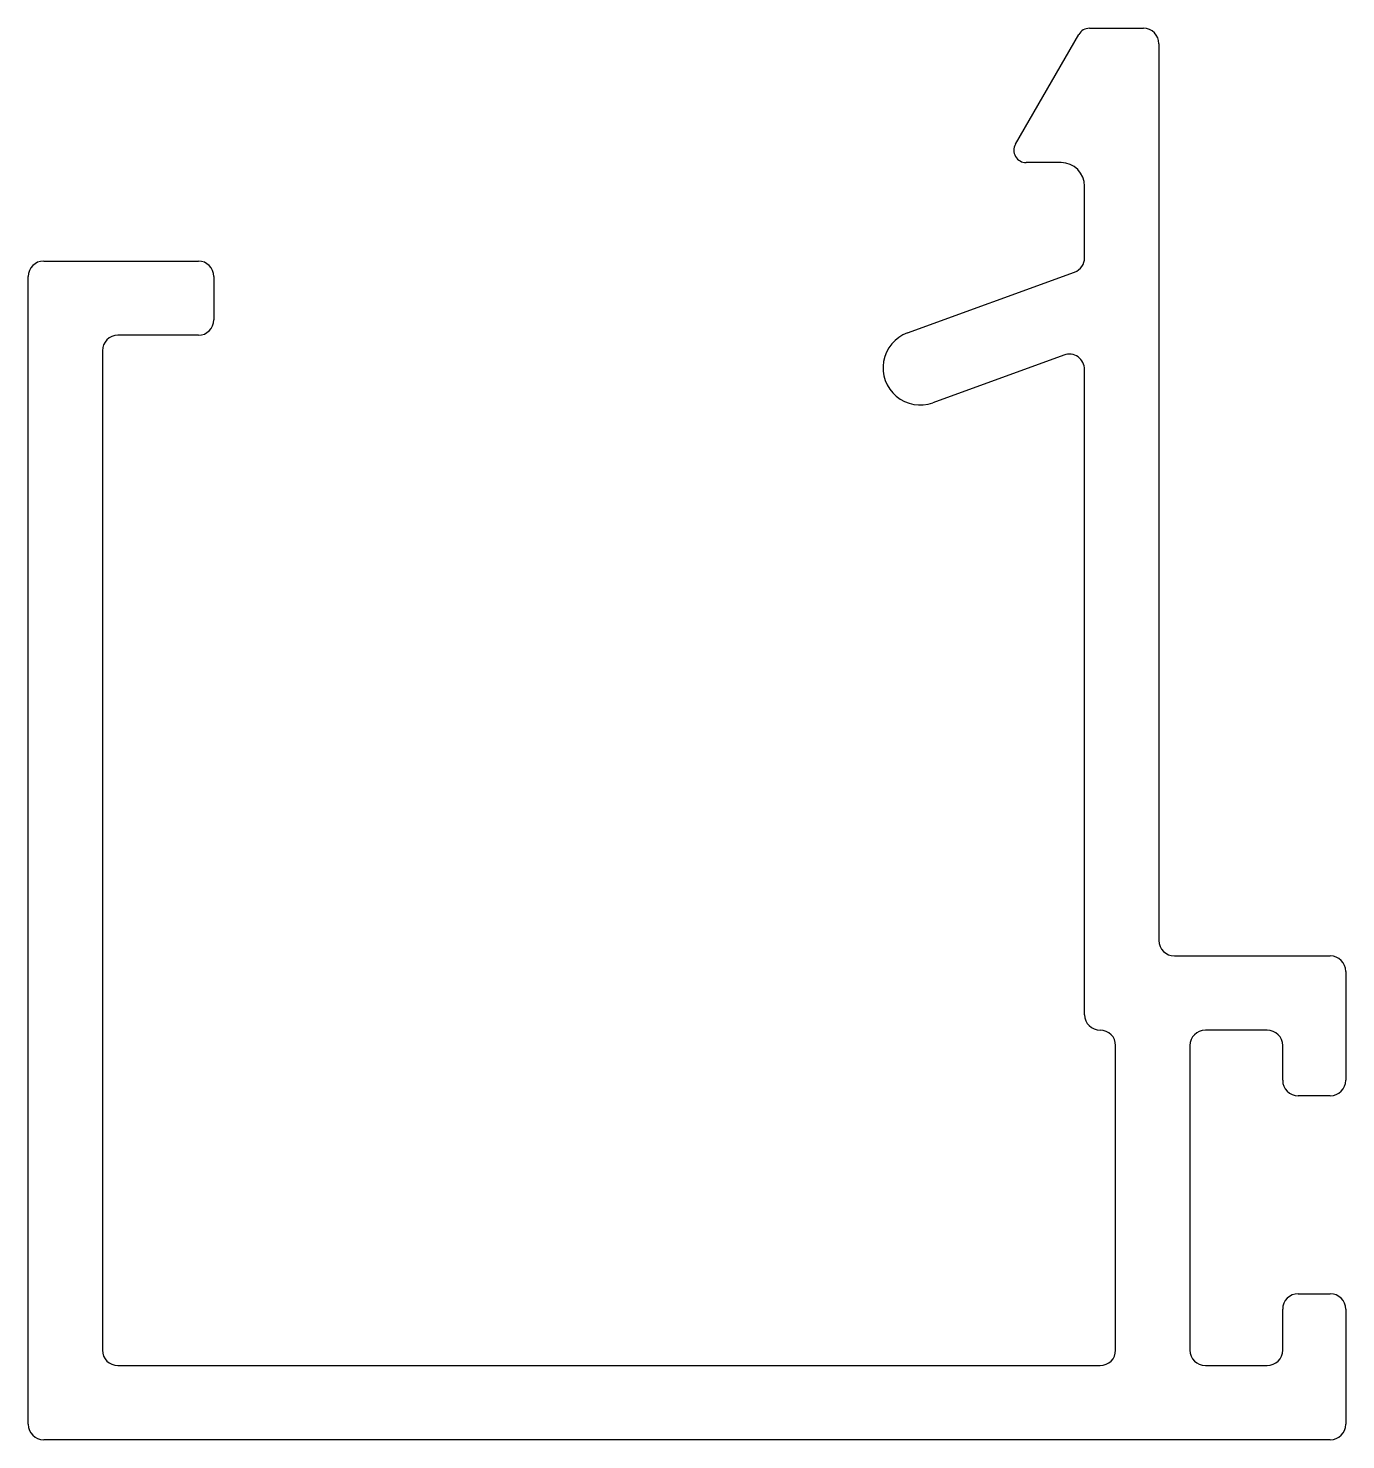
# Model space of a CAD drawing. Header units: inches. Extents: x -9 to 12.3, y 0 to 22.8.
import ezdxf

# ---------------------------------------------------------------- set-up
doc = ezdxf.new("R2010")
doc.units = ezdxf.units.IN
doc.header["$MEASUREMENT"] = 0
doc.layers.add('BEAD', color=152, linetype='Continuous')

msp = doc.modelspace()

# ---------------------------------------------------------------- linework, layer by layer
at = {"layer": 'BEAD', "color": 7, "lineweight": -2}
for p, q in [((8.169, 22.816), (9.041, 22.816)), ((6.972, 20.944), (7.996, 22.716)), ((9.291, 22.566), (9.291, 8.074)), ((7.711, 20.644), (7.146, 20.644)), ((8.091, 19.109), (8.091, 20.264)), ((-8.736, 19.054), (-6.236, 19.054)), ((-8.986, 0.254), (-8.986, 18.804)), ((-5.986, 18.804), (-5.986, 18.104)), ((5.227, 17.892), (7.926, 18.875)), ((-6.236, 17.854), (-7.536, 17.854)), ((-7.786, 17.604), (-7.786, 1.454)), ((7.755, 17.535), (5.638, 16.764)), ((8.091, 6.874), (8.091, 17.3)), ((9.541, 7.824), (12.062, 7.824)), ((12.312, 7.574), (12.312, 5.814)), ((8.342, 6.624), (8.341, 6.624)), ((11.042, 6.624), (10.042, 6.624)), ((8.592, 1.454), (8.592, 6.374)), ((9.792, 6.374), (9.792, 1.454)), ((11.292, 5.814), (11.292, 6.374)), ((12.062, 5.564), (11.542, 5.564)), ((11.542, 2.364), (12.062, 2.364)), ((11.292, 1.454), (11.292, 2.114)), ((12.312, 2.114), (12.312, 0.254)), ((-7.536, 1.204), (8.342, 1.204)), ((10.042, 1.204), (11.042, 1.204)), ((8.742, 0.004), (-8.736, 0.004)), ((12.062, 0.004), (8.742, 0.004))]:
    msp.add_line(p, q, dxfattribs=at)
for centre, radius, start, end in [((8.169, 22.616), 0.2, 90, 150), ((9.041, 22.566), 0.25, 0, 90), ((7.146, 20.844), 0.2, 150, 270), ((7.711, 20.264), 0.38, 0, 90), ((-8.736, 18.804), 0.25, 90, 180), ((-6.236, 18.804), 0.25, 360, 90), ((7.841, 19.109), 0.25, 290, 360), ((-6.236, 18.104), 0.25, 270, 0), ((-7.536, 17.604), 0.25, 90, 180), ((5.432, 17.328), 0.6, 110, 290), ((7.841, 17.3), 0.25, 360, 110), ((9.541, 8.074), 0.25, 180, 270), ((12.062, 7.574), 0.25, 0, 90), ((8.341, 6.874), 0.25, 180, 270), ((8.342, 6.374), 0.25, 0, 90), ((10.042, 6.374), 0.25, 90, 180), ((11.042, 6.374), 0.25, 360, 90), ((11.542, 5.814), 0.25, 180, 270), ((12.062, 5.814), 0.25, 270, 360), ((11.542, 2.114), 0.25, 90, 180), ((12.062, 2.114), 0.25, 0, 90), ((-7.536, 1.454), 0.25, 180, 270), ((8.342, 1.454), 0.25, 270, 0), ((10.042, 1.454), 0.25, 180, 270), ((11.042, 1.454), 0.25, 270, 0), ((-8.736, 0.254), 0.25, 180, 270), ((12.062, 0.254), 0.25, 270, 360)]:
    msp.add_arc(centre, radius, start, end, dxfattribs=at)

doc.saveas('drawing.dxf')
